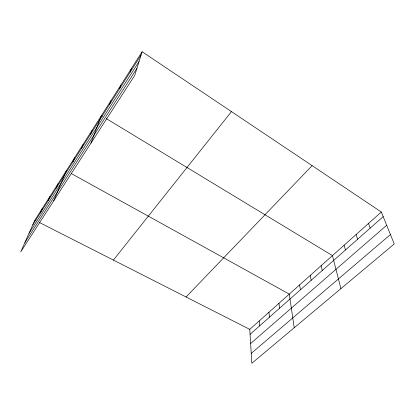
<?xml version="1.0" encoding="UTF-8"?>
<svg xmlns="http://www.w3.org/2000/svg" width="415" height="415" viewBox="0 0 415 415"><rect width="100%" height="100%" fill="white"/><g stroke="black" fill="none" stroke-linecap="round" stroke-linejoin="round"><path stroke-width="0.62" d="M142.106 51.725L134.714 75.411L20.75 251.869L34.855 220.173L142.106 51.725L381.312 212.018L394.25 243.958L251.832 363.275L249.757 329.36L381.312 212.018M130.154 72.184L131.332 68.646M119.676 88.603L120.973 84.919M109.602 104.398L111.002 100.575M90.952 143.165L101.4 115.655L102.489 116.319M90.563 134.242L92.146 130.191M81.558 148.357L83.223 144.202M72.869 161.975L74.612 157.726M53.722 200.819L66.296 170.788M56.15 188.182L58.027 183.778M48.099 200.798L50.039 196.326M40.328 212.983L42.32 208.449M32.811 224.764L141.053 55.096M28.998 233.334L139.072 61.451M24.9 242.542L136.919 68.35M113.399 260.081L231.451 111.599M186.07 297.005L312.132 165.658M250.063 334.319L383.185 216.635M250.624 343.532L386.676 225.267M251.225 353.373L390.437 234.548M34.855 220.173L35.986 220.749M39.378 222.476L249.757 329.36M71.287 173.548L289.276 294.116L294.219 327.762M106.307 118.628L332.446 255.609L340.912 288.643M368.504 223.446L370.196 228.115M356.101 234.511L357.631 239.227M344.087 245.224L345.462 249.98M321.163 265.673L322.253 270.502M310.213 275.441L311.172 280.296M299.589 284.913L300.429 289.795M278.958 303.318L279.565 308.236M268.941 312.251L269.444 317.185M259.214 320.93L259.614 325.879"/></g></svg>
